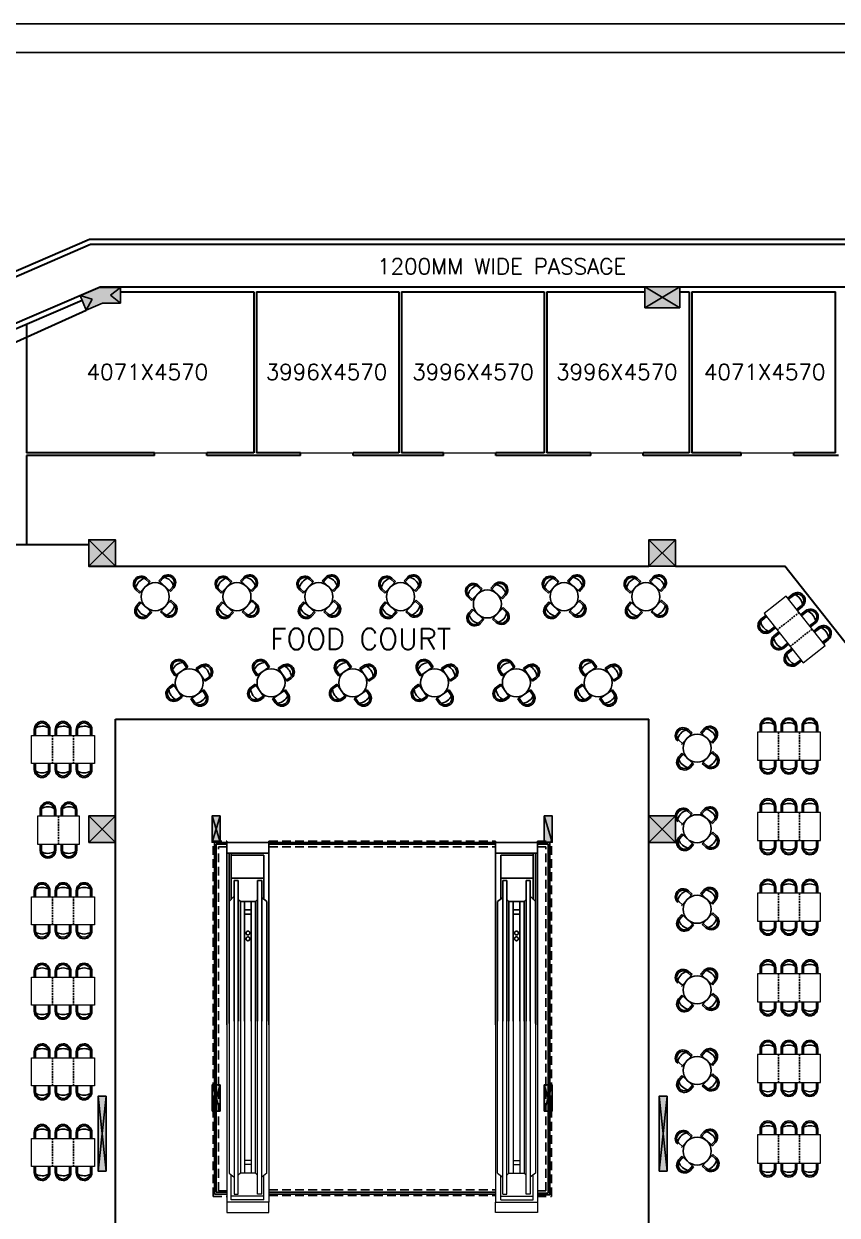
# Model space of a CAD drawing. Extents: x -14054 to 906348, y -36965 to 188562.
# Drawn here: x 581786 to 605019, y 105975 to 139976 of the extents above; entities that cross this region are included whole.
import ezdxf
from ezdxf.enums import TextEntityAlignment as Align

# ---------------------------------------------------------------- set-up
doc = ezdxf.new("R2010")
doc.units = 0
doc.header["$LTSCALE"] = 1000
doc.header["$MEASUREMENT"] = 0
doc.linetypes.add('HIDDEN', pattern=[0.375, 0.25, -0.125])
for name, color, linetype in [('BOR', 5, 'CONTINUOUS'), ('COL', 5, 'CONTINUOUS'), ('DIM1', 4, 'CONTINUOUS'), ('INTERIOR', 1, 'CONTINUOUS'), ('RETWALL', 7, 'CONTINUOUS'), ('SOLID', 252, 'CONTINUOUS')]:
    doc.layers.add(name, color=color, linetype=linetype)
for name, color, linetype, lineweight in [('FURN', 8, 'CONTINUOUS', 13), ('STAIR', 4, 'CONTINUOUS', 15), ('TEXT', 3, 'CONTINUOUS', 15), ('WALL', 2, 'CONTINUOUS', 30), ('WIN', 6, 'CONTINUOUS', 9)]:
    doc.layers.add(name, color=color, linetype=linetype, lineweight=lineweight)
doc.styles.add('ROMAN', font='ROMANS')

# ---------------------------------------------------------------- blocks, each defined once
blk = doc.blocks.new('E')
at = {"layer": 'FURN'}
blk.add_lwpolyline([(0, -800), (1800, -800), (1800, 0), (0, 0)], close=True, dxfattribs=at)
at = {"layer": 'INTERIOR', "color": 1}
for p, q in [((76, 0), (75, 174)), ((525, 176), (526, 0)), ((676, 0), (675, 174)), ((1125, 176), (1126, 0)), ((1276, 0), (1275, 174)), ((1725, 176), (1726, 0)), ((76, -800), (75, -974)), ((525, -976), (526, -800)), ((676, -800), (675, -974)), ((1125, -976), (1126, -800)), ((1276, -800), (1275, -974)), ((1725, -976), (1726, -800))]:
    blk.add_line(p, q, dxfattribs=at)
at = {"layer": 'INTERIOR', "color": 8}
for p, q in [((116, 0), (115, 174)), ((485, 176), (485, 0)), ((716, 0), (715, 174)), ((1085, 176), (1085, 0)), ((1316, 0), (1315, 174)), ((1685, 176), (1685, 0)), ((116, -800), (115, -974)), ((485, -976), (485, -800)), ((716, -800), (715, -974)), ((1085, -976), (1085, -800)), ((1316, -800), (1315, -974)), ((1685, -976), (1685, -800))]:
    blk.add_line(p, q, dxfattribs=at)
at = {"layer": 'INTERIOR', "linetype": 'HIDDEN', "ltscale": 0.2}
for p, q in [((600, -800), (600, 0)), ((1200, -800), (1200, 0))]:
    blk.add_line(p, q, dxfattribs=at)
at = {"layer": 'INTERIOR', "color": 1}
for centre, start, end in [((300, 175), 0.3056, 180.3056), ((900, 175), 0.3056, 180.3056), ((1500, 175), 0.3056, 180.3056), ((300, -975), 179.6944, 359.6944), ((900, -975), 179.6944, 359.6944), ((1500, -975), 179.6944, 359.6944)]:
    blk.add_arc(centre, 225, start, end, dxfattribs=at)
at = {"layer": 'INTERIOR', "color": 8}
for centre, radius, start, end in [((300, 175), 185, 0.3056, 180.3056), ((900, 175), 185, 0.3056, 180.3056), ((1500, 175), 185, 0.3056, 180.3056), ((302, -111), 376, 61.8179, 118.7932), ((902, -111), 376, 61.8179, 118.7932), ((1502, -111), 376, 61.8179, 118.7932), ((300, -975), 185, 179.6944, 359.6944), ((302, -689), 376, 241.2068, 298.1821), ((900, -975), 185, 179.6944, 359.6944), ((902, -689), 376, 241.2068, 298.1821), ((1500, -975), 185, 179.6944, 359.6944), ((1502, -689), 376, 241.2068, 298.1821)]:
    blk.add_arc(centre, radius, start, end, dxfattribs=at)
blk = doc.blocks.new('*U46')
at = {"layer": 'SOLID'}
for points in [[(583394.64, 132219.86), (583943.06, 132455.71), (584545.82, 132455.15), (584545.41, 132005.15), (584035.52, 132005.62), (583570.99, 131805.85)], [(599520.34, 131874.15), (600520.34, 131874.15), (600520.34, 132474.15), (599520.34, 132474.15)], [(583640.34, 124494.15), (584400.34, 124494.15), (584400.34, 125254.15), (583640.34, 125254.15)], [(599640.34, 124494.15), (600400.34, 124494.15), (600400.34, 125254.15), (599640.34, 125254.15)], [(583640.34, 116609.15), (584400.34, 116609.15), (584400.34, 117369.15), (583640.34, 117369.15)], [(587393.34, 116619.15), (587163.34, 116619.15), (587163.34, 117369.15), (587393.34, 117369.15)], [(596652.34, 116619.15), (596882.34, 116619.15), (596882.34, 117369.15), (596652.34, 117369.15)], [(599640.34, 116609.15), (600400.34, 116609.15), (600400.34, 117369.15), (599640.34, 117369.15)], [(587163.34, 108944.56), (587393.34, 108944.56), (587393.34, 109694.56), (587163.34, 109694.56)], [(596652.34, 108944.56), (596882.34, 108944.56), (596882.34, 109694.56), (596652.34, 109694.56)], [(584135.35, 107234.56), (583905.35, 107234.56), (583905.35, 109369.56), (584135.35, 109369.56)], [(599932.34, 107234.65), (600162.34, 107234.65), (600162.34, 109369.65), (599932.34, 109369.65)]]:
    blk.add_hatch(color=256, dxfattribs=at).paths.add_polyline_path(points)
at = {"layer": 'BOR', "color": 4, "linetype": 'HIDDEN', "ltscale": 140}
for p, q in [((587587.34, 116309.15), (587587.34, 111516.51)), ((587647.34, 116309.15), (587647.34, 111516.51)), ((587707.34, 116308.31), (587707.34, 116174.07)), ((588787.34, 116309.15), (588787.34, 111516.51)), ((588787.34, 116309.15), (588787.34, 111516.51)), ((595258.34, 116309.15), (595258.34, 111516.51)), ((595258.34, 116309.15), (595258.34, 111516.51)), ((596338.34, 116308.31), (596338.34, 116174.07)), ((596398.34, 116309.15), (596398.34, 111516.51)), ((596458.34, 116309.15), (596458.34, 111516.51)), ((587707.34, 116249.15), (587707.34, 114989.15)), ((588637.34, 116249.15), (587707.34, 116249.15)), ((588637.34, 116249.15), (588637.34, 115000.71)), ((595408.34, 116249.15), (595408.34, 115000.71)), ((595408.34, 116249.15), (596338.34, 116249.15)), ((596338.34, 116249.15), (596338.34, 114989.15)), ((588637.34, 115589.15), (587707.34, 115589.15)), ((587793.74, 115529.15), (587793.74, 111516.51)), ((587793.74, 115529.15), (587911.34, 115529.15)), ((587911.34, 111516.51), (587911.34, 115529.15)), ((588463.34, 111516.51), (588463.34, 115529.15)), ((588580.94, 115529.15), (588463.34, 115529.15)), ((588580.94, 111516.51), (588580.94, 115529.15)), ((595408.34, 115589.15), (596338.34, 115589.15)), ((595464.74, 111516.51), (595464.74, 115529.15)), ((595464.74, 115529.15), (595582.34, 115529.15)), ((595582.34, 111516.51), (595582.34, 115529.15)), ((596134.34, 111516.51), (596134.34, 115529.15)), ((596251.94, 115529.15), (596134.34, 115529.15)), ((596251.94, 115529.15), (596251.94, 111516.51)), ((587647.34, 114929.15), (587793.74, 115075.55)), ((587971.34, 114929.15), (587911.34, 114989.15)), ((587971.34, 114929.15), (587971.34, 111516.51)), ((588403.34, 114929.15), (587971.34, 114929.15)), ((588091.34, 114929.15), (588091.34, 111516.51)), ((588283.34, 114929.15), (588283.34, 111516.51)), ((588403.34, 114929.15), (588463.34, 114989.15)), ((588403.34, 111516.51), (588403.34, 114929.15)), ((588727.34, 114929.15), (588580.94, 115045.55)), ((588727.34, 111516.51), (588727.34, 114929.15)), ((595318.34, 114929.15), (595464.74, 115045.55)), ((595318.34, 111516.51), (595318.34, 114929.15)), ((595642.34, 114929.15), (595582.34, 114989.15)), ((595642.34, 111516.51), (595642.34, 114929.15)), ((595642.34, 114929.15), (596074.34, 114929.15)), ((595762.34, 114929.15), (595762.34, 111516.51)), ((595954.34, 114929.15), (595954.34, 111516.51)), ((596074.34, 114929.15), (596134.34, 114989.15)), ((596074.34, 114929.15), (596074.34, 111516.51)), ((596398.34, 114929.15), (596251.94, 115075.55)), ((588283.34, 114689.15), (588091.34, 114689.15)), ((595762.34, 114689.15), (595954.34, 114689.15)), ((588283.34, 114569.15), (588091.34, 114569.15)), ((595762.34, 114569.15), (595954.34, 114569.15)), ((587587.34, 111516.51), (587587.34, 111410.26)), ((587647.34, 111516.51), (587647.34, 111441.15)), ((588787.34, 111516.51), (588787.34, 111410.26)), ((595258.34, 111516.51), (595258.34, 111410.26)), ((596398.34, 111516.51), (596398.34, 111441.15)), ((596458.34, 111516.51), (596458.34, 111410.26))]:
    blk.add_line(p, q, dxfattribs=at)
at = {"layer": 'BOR', "color": 2, "ltscale": 140}
for points in [[(551691.67, 139976.49), (551691.67, 60441.6), (659079.84, 60441.6), (659079.84, 139976.49)], [(658260.59, 61260.85), (552510.93, 61260.85), (552510.93, 139157.23), (658260.59, 139157.23)]]:
    blk.add_lwpolyline(points, close=True, dxfattribs=at)
at = {"layer": 'BOR', "color": 4, "linetype": 'HIDDEN', "ltscale": 140}
for points in [[(588787.34, 116609.15), (588787.34, 116309.15), (587587.34, 116309.15), (587587.34, 116609.15)], [(595258.34, 116609.15), (595258.34, 116309.15), (596458.34, 116309.15), (596458.34, 116609.15)]]:
    blk.add_lwpolyline(points, close=True, dxfattribs=at)
for centre in [(588187.34, 114027.14), (588187.34, 113862.83), (595858.34, 114027.14), (595858.34, 113862.83)]:
    blk.add_circle(centre, 54, dxfattribs=at)
at = {"layer": 'COL', "color": 7}
for p, q in [((584263.34, 132230.15), (584545.82, 132455.15)), ((600520.34, 132474.15), (599520.34, 131874.15)), ((599520.34, 132474.15), (600520.34, 131874.15)), ((583394.64, 132219.86), (583736.34, 132122.15)), ((583736.34, 132122.15), (583570.99, 131805.85)), ((584263.34, 132230.15), (584545.41, 132005.15)), ((584400.34, 125254.15), (583640.34, 124494.15)), ((583640.34, 125254.15), (584400.34, 124494.15)), ((600400.34, 125254.15), (599640.34, 124494.15)), ((599640.34, 125254.15), (600400.34, 124494.15)), ((584400.34, 117369.15), (583640.34, 116609.15)), ((583640.34, 117369.15), (584400.34, 116609.15)), ((587163.34, 117369.15), (587393.34, 116619.15)), ((587393.34, 117369.15), (587163.34, 116619.15)), ((596652.34, 117369.15), (596882.34, 116619.15)), ((600400.34, 117369.15), (599640.34, 116609.15)), ((599640.34, 117369.15), (600400.34, 116609.15)), ((587393.34, 109694.56), (587163.34, 108944.56)), ((587163.34, 109694.56), (587393.34, 108944.56)), ((596882.34, 109694.56), (596652.34, 108944.56)), ((596652.34, 109694.56), (596882.34, 108944.56)), ((584135.35, 109369.56), (583905.35, 107234.56)), ((583905.35, 109369.56), (584135.35, 107234.56)), ((599932.34, 109369.65), (600162.34, 107234.65)), ((600162.34, 109369.65), (599932.34, 107234.65))]:
    blk.add_line(p, q, dxfattribs=at)
at = {"layer": 'COL'}
for points in [[(583394.64, 132219.86), (583943.06, 132455.71), (584545.82, 132455.15), (584545.41, 132005.15), (584035.52, 132005.62), (583570.99, 131805.85)], [(599520.34, 131874.15), (600520.34, 131874.15), (600520.34, 132474.15), (599520.34, 132474.15)], [(584400.34, 124494.15), (584400.34, 125254.15), (583640.34, 125254.15), (583640.34, 124494.15)], [(599640.34, 124494.15), (600400.34, 124494.15), (600400.34, 125254.15), (599640.34, 125254.15)], [(583640.34, 116609.15), (584400.34, 116609.15), (584400.34, 117369.15), (583640.34, 117369.15)], [(587393.34, 116619.15), (587163.34, 116619.15), (587163.34, 117369.15), (587393.34, 117369.15)], [(596652.34, 116619.15), (596882.34, 116619.15), (596882.34, 117369.15), (596652.34, 117369.15)], [(599640.34, 116609.15), (600400.34, 116609.15), (600400.34, 117369.15), (599640.34, 117369.15)], [(587163.34, 108944.56), (587393.34, 108944.56), (587393.34, 109694.56), (587163.34, 109694.56)], [(596652.34, 108944.56), (596882.34, 108944.56), (596882.34, 109694.56), (596652.34, 109694.56)], [(584135.35, 107234.56), (583905.35, 107234.56), (583905.35, 109369.56), (584135.35, 109369.56)], [(599932.34, 107234.65), (600162.34, 107234.65), (600162.34, 109369.65), (599932.34, 109369.65)]]:
    blk.add_lwpolyline(points, close=True, dxfattribs=at)
at = {"layer": 'DIM1', "linetype": 'HIDDEN'}
for p, q in [((587190.34, 106511.15), (587190.34, 116651.15)), ((587190.34, 116651.15), (587587.34, 116651.15)), ((587587.34, 116609.15), (587587.34, 116651.15)), ((588787.34, 116609.15), (588787.34, 116651.15)), ((588787.34, 116651.15), (595258.34, 116651.15)), ((595258.34, 116609.15), (595258.34, 116651.15)), ((596458.34, 116609.15), (596458.34, 116651.15)), ((596458.34, 116651.15), (596855.34, 116651.15)), ((596855.34, 106511.15), (596855.34, 116651.15)), ((587349.34, 106670.15), (587349.34, 116492.15)), ((587349.34, 116492.15), (587587.34, 116492.15)), ((588787.34, 116492.15), (595258.34, 116492.15)), ((596458.34, 116492.15), (596696.34, 116492.15)), ((596696.34, 106670.15), (596696.34, 116492.15)), ((587190.34, 106511.15), (587587.34, 106511.15)), ((587349.34, 106670.15), (587587.34, 106670.15)), ((588787.34, 106695.15), (595258.34, 106695.15)), ((588787.34, 106536.15), (595258.34, 106536.15)), ((596458.34, 106670.15), (596696.34, 106670.15)), ((596458.34, 106511.15), (596855.34, 106511.15))]:
    blk.add_line(p, q, dxfattribs=at)
at = {"layer": 'FURN'}
blk.add_lwpolyline([(583374.96, 116564.67), (583374.96, 117364.67), (582174.96, 117364.67), (582174.96, 116564.67), (583374.96, 116564.67)], close=True, dxfattribs=at)
at = {"layer": 'INTERIOR', "color": 8}
for p, q in [((585263.66, 124125), (585365.92, 124031.92)), ((585669.79, 124048.27), (585763.77, 124151.5)), ((587599.61, 124125), (587701.87, 124031.92)), ((588005.74, 124048.27), (588099.71, 124151.5)), ((589935.56, 124125), (590037.82, 124031.92)), ((590341.69, 124048.27), (590435.66, 124151.5)), ((592271.51, 124125), (592373.76, 124031.92)), ((592677.63, 124048.27), (592771.61, 124151.5)), ((596943.4, 124125), (597045.66, 124031.92)), ((597349.53, 124048.27), (597443.51, 124151.5)), ((599279.35, 124125), (599381.61, 124031.92)), ((599685.48, 124048.27), (599779.45, 124151.5)), ((585118.07, 123757.68), (585014.84, 123851.65)), ((586037.11, 123902.67), (585944.03, 123800.42)), ((587454.02, 123757.68), (587350.78, 123851.65)), ((588373.06, 123902.67), (588279.98, 123800.42)), ((589789.97, 123757.68), (589686.73, 123851.65)), ((590709.01, 123902.67), (590615.92, 123800.42)), ((592125.92, 123757.68), (592022.68, 123851.65)), ((593044.96, 123902.67), (592951.87, 123800.42)), ((594750.4, 123916.67), (594852.65, 123823.59)), ((595156.52, 123839.94), (595250.5, 123943.18)), ((596797.81, 123757.68), (596694.57, 123851.65)), ((597716.85, 123902.67), (597623.77, 123800.42)), ((599133.76, 123757.68), (599030.52, 123851.65)), ((600052.8, 123902.67), (599959.72, 123800.42)), ((585133.99, 123453.33), (585041.12, 123349.1)), ((586063.14, 123404.99), (585959.9, 123496.98)), ((587469.94, 123453.33), (587377.07, 123349.1)), ((588399.09, 123404.99), (588295.85, 123496.98)), ((589805.88, 123453.33), (589713.02, 123349.1)), ((590735.04, 123404.99), (590631.79, 123496.98)), ((592141.83, 123453.33), (592048.96, 123349.1)), ((593070.99, 123404.99), (592967.74, 123496.98)), ((594604.81, 123549.35), (594501.57, 123643.33)), ((595523.85, 123694.35), (595430.76, 123592.09)), ((596813.73, 123453.33), (596720.86, 123349.1)), ((597742.88, 123404.99), (597639.64, 123496.98)), ((599149.68, 123453.33), (599056.81, 123349.1)), ((600078.83, 123404.99), (599975.59, 123496.98)), ((585317.1, 123103.2), (585409.09, 123206.44)), ((585713.01, 123221.88), (585817.24, 123129.01)), ((587653.05, 123103.2), (587745.04, 123206.44)), ((588048.96, 123221.88), (588153.19, 123129.01)), ((589989, 123103.2), (590080.99, 123206.44)), ((590384.91, 123221.88), (590489.14, 123129.01)), ((592324.95, 123103.2), (592416.94, 123206.44)), ((592720.85, 123221.88), (592825.09, 123129.01)), ((594620.72, 123245), (594527.85, 123140.77)), ((595549.88, 123196.67), (595446.63, 123288.65)), ((596996.84, 123103.2), (597088.83, 123206.44)), ((597392.75, 123221.88), (597496.98, 123129.01)), ((599332.79, 123103.2), (599424.78, 123206.44)), ((599728.7, 123221.88), (599832.93, 123129.01)), ((594803.84, 122894.87), (594895.83, 122998.11)), ((595199.74, 123013.55), (595303.98, 122920.68)), ((586132.01, 121393.85), (586053.28, 121509.14)), ((586358.54, 121717.59), (586436.52, 121603.4)), ((586735.94, 121549.09), (586851.23, 121627.82)), ((588467.96, 121393.85), (588389.23, 121509.14)), ((588694.49, 121717.59), (588772.47, 121603.4)), ((589071.89, 121549.09), (589187.18, 121627.82)), ((590803.91, 121393.85), (590725.18, 121509.14)), ((591030.43, 121717.59), (591108.41, 121603.4)), ((591407.84, 121549.09), (591523.13, 121627.82)), ((593139.85, 121393.85), (593061.13, 121509.14)), ((593366.38, 121717.59), (593444.36, 121603.4)), ((593743.79, 121549.09), (593859.07, 121627.82)), ((595475.8, 121393.85), (595397.07, 121509.14)), ((595702.33, 121717.59), (595780.31, 121603.4)), ((596079.73, 121549.09), (596195.02, 121627.82)), ((597811.75, 121393.85), (597733.02, 121509.14)), ((598038.28, 121717.59), (598116.26, 121603.4)), ((598415.68, 121549.09), (598530.97, 121627.82)), ((586077.17, 121094.06), (585962.73, 121014.11)), ((587059.68, 121322.57), (586945.49, 121244.59)), ((588413.12, 121094.06), (588298.68, 121014.11)), ((589395.63, 121322.57), (589281.44, 121244.59)), ((590749.07, 121094.06), (590634.63, 121014.11)), ((591731.58, 121322.57), (591617.39, 121244.59)), ((593085.02, 121094.06), (592970.57, 121014.11)), ((594067.53, 121322.57), (593953.33, 121244.59)), ((595420.96, 121094.06), (595306.52, 121014.11)), ((596403.47, 121322.57), (596289.28, 121244.59)), ((597756.91, 121094.06), (597642.47, 121014.11)), ((598739.42, 121322.57), (598625.23, 121244.59)), ((586174.43, 120711.09), (586287.78, 120790.29)), ((586587.04, 120735.08), (586667, 120620.64)), ((586970.01, 120832.34), (586890.82, 120945.69)), ((588510.38, 120711.09), (588623.73, 120790.29)), ((588922.99, 120735.08), (589002.94, 120620.64)), ((589305.96, 120832.34), (589226.77, 120945.69)), ((590846.32, 120711.09), (590959.68, 120790.29)), ((591258.94, 120735.08), (591338.89, 120620.64)), ((591641.91, 120832.34), (591562.71, 120945.69)), ((593182.27, 120711.09), (593295.63, 120790.29)), ((593594.89, 120735.08), (593674.84, 120620.64)), ((593977.85, 120832.34), (593898.66, 120945.69)), ((595518.22, 120711.09), (595631.58, 120790.29)), ((595930.83, 120735.08), (596010.79, 120620.64)), ((596313.8, 120832.34), (596234.61, 120945.69)), ((597854.17, 120711.09), (597967.52, 120790.29)), ((598266.78, 120735.08), (598346.74, 120620.64)), ((598649.75, 120832.34), (598570.56, 120945.69)), ((600742.72, 119802.46), (600844.97, 119709.38)), ((601148.84, 119725.73), (601242.82, 119828.96)), ((600597.12, 119435.14), (600493.89, 119529.11)), ((601516.16, 119580.13), (601423.08, 119477.88)), ((600613.04, 119130.79), (600520.17, 119026.55)), ((601542.19, 119082.45), (601438.95, 119174.44)), ((600796.16, 118780.66), (600888.14, 118883.9)), ((601192.06, 118899.34), (601296.29, 118806.47)), ((582290.14, 117540.66), (582289.55, 117364.67)), ((582659.19, 117364.67), (582659.78, 117538.69)), ((582890.14, 117540.66), (582889.55, 117364.67)), ((583259.19, 117364.67), (583259.78, 117538.69)), ((600742.72, 117502.46), (600844.97, 117409.38)), ((601148.84, 117425.73), (601242.82, 117528.96)), ((600597.12, 117135.14), (600493.89, 117229.11)), ((601516.16, 117280.13), (601423.08, 117177.88)), ((600613.04, 116830.79), (600520.17, 116726.55)), ((601542.19, 116782.45), (601438.95, 116874.44)), ((582290.14, 116388.69), (582289.55, 116564.67)), ((582659.19, 116564.67), (582659.78, 116390.66)), ((582890.14, 116388.69), (582889.55, 116564.67)), ((583259.19, 116564.67), (583259.78, 116390.66)), ((600796.16, 116480.66), (600888.14, 116583.9)), ((601192.06, 116599.34), (601296.29, 116506.47)), ((600597.12, 114835.14), (600493.89, 114929.11)), ((600742.72, 115202.46), (600844.97, 115109.38)), ((601148.84, 115125.73), (601242.82, 115228.96)), ((601516.16, 114980.13), (601423.08, 114877.88)), ((600613.04, 114530.79), (600520.17, 114426.55)), ((600796.16, 114180.66), (600888.14, 114283.9)), ((601192.06, 114299.34), (601296.29, 114206.47)), ((601542.19, 114482.45), (601438.95, 114574.44)), ((600742.72, 112902.46), (600844.97, 112809.38)), ((601148.84, 112825.73), (601242.82, 112928.96)), ((600597.12, 112535.14), (600493.89, 112629.11)), ((601516.16, 112680.13), (601423.08, 112577.88)), ((600613.04, 112230.79), (600520.17, 112126.55)), ((601542.19, 112182.45), (601438.95, 112274.44)), ((600796.16, 111880.66), (600888.14, 111983.9)), ((601192.06, 111999.34), (601296.29, 111906.47)), ((600742.72, 110602.46), (600844.97, 110509.38)), ((601148.84, 110525.73), (601242.82, 110628.96)), ((600597.12, 110235.14), (600493.89, 110329.11)), ((601516.16, 110380.13), (601423.08, 110277.88)), ((600613.04, 109930.79), (600520.17, 109826.55)), ((601542.19, 109882.45), (601438.95, 109974.44)), ((600796.16, 109580.66), (600888.14, 109683.9)), ((601192.06, 109699.34), (601296.29, 109606.47)), ((600742.72, 108302.46), (600844.97, 108209.38)), ((601148.84, 108225.73), (601242.82, 108328.96)), ((600597.12, 107935.14), (600493.89, 108029.11)), ((601516.16, 108080.13), (601423.08, 107977.88)), ((600613.04, 107630.79), (600520.17, 107526.55)), ((601542.19, 107582.45), (601438.95, 107674.44)), ((600796.16, 107280.66), (600888.14, 107383.9)), ((601192.06, 107399.34), (601296.29, 107306.47))]:
    blk.add_line(p, q, dxfattribs=at)
at = {"layer": 'INTERIOR', "color": 1}
for p, q in [((585290.71, 124154.71), (585392.86, 124061.73)), ((585639.98, 124075.21), (585734.05, 124178.55)), ((587626.66, 124154.71), (587728.81, 124061.73)), ((587975.93, 124075.21), (588070, 124178.55)), ((589962.61, 124154.71), (590064.76, 124061.73)), ((590311.88, 124075.21), (590405.95, 124178.55)), ((592298.55, 124154.71), (592400.7, 124061.73)), ((592647.82, 124075.21), (592741.9, 124178.55)), ((596970.45, 124154.71), (597072.6, 124061.73)), ((597319.72, 124075.21), (597413.79, 124178.55)), ((599306.4, 124154.71), (599408.55, 124061.73)), ((599655.67, 124075.21), (599749.74, 124178.55)), ((585091.13, 123727.87), (584987.79, 123821.94)), ((586066.82, 123875.63), (585973.84, 123773.48)), ((587427.08, 123727.87), (587323.74, 123821.94)), ((588402.77, 123875.63), (588309.79, 123773.48)), ((589763.03, 123727.87), (589659.68, 123821.94)), ((590738.72, 123875.63), (590645.73, 123773.48)), ((592098.97, 123727.87), (591995.63, 123821.94)), ((593074.67, 123875.63), (592981.68, 123773.48)), ((594777.44, 123946.39), (594879.59, 123853.4)), ((595126.72, 123866.88), (595220.79, 123970.22)), ((596770.87, 123727.87), (596667.53, 123821.94)), ((597746.56, 123875.63), (597653.58, 123773.48)), ((599106.82, 123727.87), (599003.48, 123821.94)), ((600082.51, 123875.63), (599989.52, 123773.48)), ((585104.09, 123480.16), (585011.12, 123375.82)), ((586089.87, 123434.99), (585986.73, 123526.88)), ((587440.03, 123480.16), (587347.07, 123375.82)), ((588425.82, 123434.99), (588322.68, 123526.88)), ((589775.98, 123480.16), (589683.02, 123375.82)), ((590761.77, 123434.99), (590658.63, 123526.88)), ((592111.93, 123480.16), (592018.96, 123375.82)), ((593097.71, 123434.99), (592994.58, 123526.88)), ((594577.87, 123519.54), (594474.52, 123613.62)), ((595553.56, 123667.3), (595460.57, 123565.15)), ((596783.83, 123480.16), (596690.86, 123375.82)), ((597769.61, 123434.99), (597666.47, 123526.88)), ((599119.77, 123480.16), (599026.81, 123375.82)), ((600105.56, 123434.99), (600002.42, 123526.88)), ((585347.1, 123076.47), (585439, 123179.6)), ((585686.17, 123191.97), (585790.51, 123099.01)), ((587683.05, 123076.47), (587774.94, 123179.6)), ((588022.12, 123191.97), (588126.46, 123099.01)), ((590019, 123076.47), (590110.89, 123179.6)), ((590358.07, 123191.97), (590462.41, 123099.01)), ((592354.95, 123076.47), (592446.84, 123179.6)), ((592694.02, 123191.97), (592798.36, 123099.01)), ((594590.82, 123271.84), (594497.85, 123167.5)), ((595576.6, 123226.66), (595473.47, 123318.56)), ((597026.84, 123076.47), (597118.73, 123179.6)), ((597365.91, 123191.97), (597470.25, 123099.01)), ((599362.79, 123076.47), (599454.68, 123179.6)), ((599701.86, 123191.97), (599806.2, 123099.01)), ((594833.84, 122868.14), (594925.73, 122971.28)), ((595172.91, 122983.65), (595277.25, 122890.68)), ((586391.72, 121740.25), (586469.62, 121626.18)), ((588727.67, 121740.25), (588805.56, 121626.18)), ((591063.61, 121740.25), (591141.51, 121626.18)), ((593399.56, 121740.25), (593477.46, 121626.18)), ((595735.51, 121740.25), (595813.41, 121626.18)), ((598071.46, 121740.25), (598149.36, 121626.18)), ((586098.91, 121371.08), (586020.1, 121486.48)), ((586713.17, 121582.19), (586828.57, 121661)), ((588434.86, 121371.08), (588356.05, 121486.48)), ((589049.11, 121582.19), (589164.52, 121661)), ((590770.81, 121371.08), (590692, 121486.48)), ((591385.06, 121582.19), (591500.47, 121661)), ((593106.75, 121371.08), (593027.95, 121486.48)), ((593721.01, 121582.19), (593836.42, 121661)), ((595442.7, 121371.08), (595363.89, 121486.48)), ((596056.96, 121582.19), (596172.36, 121661)), ((597778.65, 121371.08), (597699.84, 121486.48)), ((598392.9, 121582.19), (598508.31, 121661)), ((586054.28, 121127.08), (585939.72, 121047.04)), ((587082.34, 121289.39), (586968.27, 121211.49)), ((588390.23, 121127.08), (588275.67, 121047.04)), ((589418.29, 121289.39), (589304.22, 121211.49)), ((590726.17, 121127.08), (590611.62, 121047.04)), ((591754.24, 121289.39), (591640.16, 121211.49)), ((593062.12, 121127.08), (592947.56, 121047.04)), ((594090.19, 121289.39), (593976.11, 121211.49)), ((595398.07, 121127.08), (595283.51, 121047.04)), ((596426.13, 121289.39), (596312.06, 121211.49)), ((597734.02, 121127.08), (597619.46, 121047.04)), ((598762.08, 121289.39), (598648.01, 121211.49)), ((586197.44, 120678.16), (586310.68, 120757.27)), ((586554.02, 120712.19), (586634.06, 120597.63)), ((587002.95, 120855.35), (586923.84, 120968.59)), ((588533.39, 120678.16), (588646.62, 120757.27)), ((588889.97, 120712.19), (588970.01, 120597.63)), ((589338.9, 120855.35), (589259.78, 120968.59)), ((590869.34, 120678.16), (590982.57, 120757.27)), ((591225.92, 120712.19), (591305.96, 120597.63)), ((591674.84, 120855.35), (591595.73, 120968.59)), ((593205.28, 120678.16), (593318.52, 120757.27)), ((593561.87, 120712.19), (593641.9, 120597.63)), ((594010.79, 120855.35), (593931.68, 120968.59)), ((595541.23, 120678.16), (595654.47, 120757.27)), ((595897.82, 120712.19), (595977.85, 120597.63)), ((596346.74, 120855.35), (596267.63, 120968.59)), ((597877.18, 120678.16), (597990.42, 120757.27)), ((598233.76, 120712.19), (598313.8, 120597.63)), ((598682.69, 120855.35), (598603.58, 120968.59)), ((600769.76, 119832.17), (600871.91, 119739.18)), ((601119.03, 119752.67), (601213.11, 119856.01)), ((601545.88, 119553.09), (601452.89, 119450.94)), ((600583.14, 119157.62), (600490.17, 119053.28)), ((601568.92, 119112.45), (601465.79, 119204.34)), ((600826.15, 118753.93), (600918.05, 118857.06)), ((601165.23, 118869.43), (601269.57, 118776.47)), ((582249.96, 117540.88), (582249.37, 117364.67)), ((582699.37, 117364.67), (582699.96, 117538.48)), ((582849.96, 117540.88), (582849.37, 117364.67)), ((583299.37, 117364.67), (583299.96, 117538.48)), ((600769.76, 117532.17), (600871.91, 117439.18)), ((601119.03, 117452.67), (601213.11, 117556.01)), ((601545.88, 117253.09), (601452.89, 117150.94)), ((600583.14, 116857.62), (600490.17, 116753.28)), ((601568.92, 116812.45), (601465.79, 116904.34)), ((582249.96, 116388.47), (582249.37, 116564.67)), ((582699.37, 116564.67), (582699.96, 116390.87)), ((582849.96, 116388.47), (582849.37, 116564.67)), ((583299.37, 116564.67), (583299.96, 116390.87)), ((600826.15, 116453.93), (600918.05, 116557.06)), ((601165.23, 116569.43), (601269.57, 116476.47)), ((600769.76, 115232.17), (600871.91, 115139.18)), ((601119.03, 115152.67), (601213.11, 115256.01)), ((601545.88, 114953.09), (601452.89, 114850.94)), ((601568.92, 114512.45), (601465.79, 114604.34)), ((600583.14, 114557.62), (600490.17, 114453.28)), ((600826.15, 114153.93), (600918.05, 114257.06)), ((601165.23, 114269.43), (601269.57, 114176.47)), ((600769.76, 112932.17), (600871.91, 112839.18)), ((601119.03, 112852.67), (601213.11, 112956.01)), ((601545.88, 112653.09), (601452.89, 112550.94)), ((600583.14, 112257.62), (600490.17, 112153.28)), ((601568.92, 112212.45), (601465.79, 112304.34)), ((600826.15, 111853.93), (600918.05, 111957.06)), ((601165.23, 111969.43), (601269.57, 111876.47)), ((600769.76, 110632.17), (600871.91, 110539.18)), ((601119.03, 110552.67), (601213.11, 110656.01)), ((601545.88, 110353.09), (601452.89, 110250.94)), ((600583.14, 109957.62), (600490.17, 109853.28)), ((601568.92, 109912.45), (601465.79, 110004.34)), ((600826.15, 109553.93), (600918.05, 109657.06)), ((601165.23, 109669.43), (601269.57, 109576.47)), ((600769.76, 108332.17), (600871.91, 108239.18)), ((601119.03, 108252.67), (601213.11, 108356.01)), ((601545.88, 108053.09), (601452.89, 107950.94)), ((600583.14, 107657.62), (600490.17, 107553.28)), ((601568.92, 107612.45), (601465.79, 107704.34)), ((600826.15, 107253.93), (600918.05, 107357.06)), ((601165.23, 107369.43), (601269.57, 107276.47))]:
    blk.add_line(p, q, dxfattribs=at)
at = {"layer": 'INTERIOR'}
for p, q in [((585392.86, 124061.73), (585091.13, 123727.87)), ((585973.84, 123773.48), (585639.98, 124075.21)), ((587728.81, 124061.73), (587427.08, 123727.87)), ((588309.79, 123773.48), (587975.93, 124075.21)), ((590064.76, 124061.73), (589763.03, 123727.87)), ((590645.73, 123773.48), (590311.88, 124075.21)), ((592400.7, 124061.73), (592098.97, 123727.87)), ((592981.68, 123773.48), (592647.82, 124075.21)), ((594879.59, 123853.4), (594577.87, 123519.54)), ((595460.57, 123565.15), (595126.72, 123866.88)), ((597072.6, 124061.73), (596770.87, 123727.87)), ((597653.58, 123773.48), (597319.72, 124075.21)), ((599408.55, 124061.73), (599106.82, 123727.87)), ((599989.52, 123773.48), (599655.67, 124075.21)), ((585439, 123179.6), (585104.09, 123480.16)), ((585986.73, 123526.88), (585686.17, 123191.97)), ((587774.94, 123179.6), (587440.03, 123480.16)), ((588322.68, 123526.88), (588022.12, 123191.97)), ((590110.89, 123179.6), (589775.98, 123480.16)), ((590658.63, 123526.88), (590358.07, 123191.97)), ((592446.84, 123179.6), (592111.93, 123480.16)), ((592994.58, 123526.88), (592694.02, 123191.97)), ((597118.73, 123179.6), (596783.83, 123480.16)), ((597666.47, 123526.88), (597365.91, 123191.97)), ((599454.68, 123179.6), (599119.77, 123480.16)), ((600002.42, 123526.88), (599701.86, 123191.97)), ((594925.73, 122971.28), (594590.82, 123271.84)), ((595473.47, 123318.56), (595172.91, 122983.65)), ((586469.62, 121626.18), (586098.91, 121371.08)), ((586968.27, 121211.49), (586713.17, 121582.19)), ((588805.56, 121626.18), (588434.86, 121371.08)), ((589304.22, 121211.49), (589049.11, 121582.19)), ((591141.51, 121626.18), (590770.81, 121371.08)), ((591640.16, 121211.49), (591385.06, 121582.19)), ((593477.46, 121626.18), (593106.75, 121371.08)), ((593976.11, 121211.49), (593721.01, 121582.19)), ((595813.41, 121626.18), (595442.7, 121371.08)), ((596312.06, 121211.49), (596056.96, 121582.19)), ((598149.36, 121626.18), (597778.65, 121371.08)), ((598648.01, 121211.49), (598392.9, 121582.19)), ((586310.68, 120757.27), (586054.28, 121127.08)), ((588646.62, 120757.27), (588390.23, 121127.08)), ((590982.57, 120757.27), (590726.17, 121127.08)), ((593318.52, 120757.27), (593062.12, 121127.08)), ((595654.47, 120757.27), (595398.07, 121127.08)), ((597990.42, 120757.27), (597734.02, 121127.08)), ((586923.84, 120968.59), (586554.02, 120712.19)), ((589259.78, 120968.59), (588889.97, 120712.19)), ((591595.73, 120968.59), (591225.92, 120712.19)), ((593931.68, 120968.59), (593561.87, 120712.19)), ((596267.63, 120968.59), (595897.82, 120712.19)), ((598603.58, 120968.59), (598233.76, 120712.19)), ((600871.91, 119739.18), (600570.18, 119405.33)), ((601452.89, 119450.94), (601119.03, 119752.67)), ((600918.05, 118857.06), (600583.14, 119157.62)), ((601465.79, 119204.34), (601165.23, 118869.43)), ((600871.91, 117439.18), (600570.18, 117105.33)), ((601452.89, 117150.94), (601119.03, 117452.67)), ((600918.05, 116557.06), (600583.14, 116857.62)), ((601465.79, 116904.34), (601165.23, 116569.43)), ((600871.91, 115139.18), (600570.18, 114805.33)), ((601452.89, 114850.94), (601119.03, 115152.67)), ((601465.79, 114604.34), (601165.23, 114269.43)), ((600918.05, 114257.06), (600583.14, 114557.62)), ((600871.91, 112839.18), (600570.18, 112505.33)), ((601452.89, 112550.94), (601119.03, 112852.67)), ((600918.05, 111957.06), (600583.14, 112257.62)), ((601465.79, 112304.34), (601165.23, 111969.43)), ((600871.91, 110539.18), (600570.18, 110205.33)), ((601452.89, 110250.94), (601119.03, 110552.67)), ((600918.05, 109657.06), (600583.14, 109957.62)), ((601465.79, 110004.34), (601165.23, 109669.43)), ((600871.91, 108239.18), (600570.18, 107905.33)), ((601452.89, 107950.94), (601119.03, 108252.67)), ((600918.05, 107357.06), (600583.14, 107657.62)), ((601465.79, 107704.34), (601165.23, 107369.43))]:
    blk.add_line(p, q, dxfattribs=at)
at = {"layer": 'INTERIOR', "linetype": 'HIDDEN', "ltscale": 0.2}
blk.add_line((582774.96, 117364.67), (582774.96, 116564.67), dxfattribs=at)
at = {"layer": 'INTERIOR'}
for centre in [(585539.23, 123627.11), (587875.17, 123627.11), (590211.12, 123627.11), (592547.07, 123627.11), (595025.96, 123418.79), (597218.96, 123627.11), (599554.91, 123627.11), (586511.6, 121169.51), (588847.55, 121169.51), (591183.49, 121169.51), (593519.44, 121169.51), (595855.39, 121169.51), (598191.34, 121169.51), (601018.28, 119304.57), (601018.28, 117004.57), (601018.28, 114704.57), (601018.28, 112404.57), (601018.28, 110104.57), (601018.28, 107804.57)]:
    blk.add_circle(centre, 400, dxfattribs=at)
at = {"layer": 'INTERIOR', "color": 1}
for centre, start, end in [((585139.25, 123988.33), 47.688267, 227.688267), ((585900.44, 124027.09), 317.688267, 137.688267), ((587475.2, 123988.33), 47.688267, 227.688267), ((588236.39, 124027.09), 317.688267, 137.688267), ((589811.15, 123988.33), 47.688267, 227.688267), ((590572.34, 124027.09), 317.688267, 137.688267), ((592147.09, 123988.33), 47.688267, 227.688267), ((592908.28, 124027.09), 317.688267, 137.688267), ((596818.99, 123988.33), 47.688267, 227.688267), ((597580.18, 124027.09), 317.688267, 137.688267), ((599154.94, 123988.33), 47.688267, 227.688267), ((599916.13, 124027.09), 317.688267, 137.688267), ((594625.98, 123780), 47.688267, 227.688267), ((595387.17, 123818.76), 317.688267, 137.688267), ((585940.19, 123267), 228.299446, 48.299446), ((588276.14, 123267), 228.299446, 48.299446), ((590612.09, 123267), 228.299446, 48.299446), ((592948.04, 123267), 228.299446, 48.299446), ((597619.93, 123267), 228.299446, 48.299446), ((599955.88, 123267), 228.299446, 48.299446), ((585179.11, 123226.15), 138.299446, 318.299446), ((587515.06, 123226.15), 138.299446, 318.299446), ((589851.01, 123226.15), 138.299446, 318.299446), ((592186.96, 123226.15), 138.299446, 318.299446), ((594665.85, 123017.82), 138.299446, 318.299446), ((595426.93, 123058.67), 228.299446, 48.299446), ((596858.85, 123226.15), 138.299446, 318.299446), ((599194.8, 123226.15), 138.299446, 318.299446), ((586205.91, 121613.37), 34.328492, 214.328492), ((588541.86, 121613.37), 34.328492, 214.328492), ((590877.81, 121613.37), 34.328492, 214.328492), ((593213.75, 121613.37), 34.328492, 214.328492), ((595549.7, 121613.37), 34.328492, 214.328492), ((597885.65, 121613.37), 34.328492, 214.328492), ((586955.46, 121475.19), 304.328492, 124.328492), ((589291.4, 121475.19), 304.328492, 124.328492), ((591627.35, 121475.19), 304.328492, 124.328492), ((593963.3, 121475.19), 304.328492, 124.328492), ((596299.25, 121475.19), 304.328492, 124.328492), ((598635.2, 121475.19), 304.328492, 124.328492), ((586068.58, 120862.6), 124.939672, 304.939672), ((588404.53, 120862.6), 124.939672, 304.939672), ((590740.48, 120862.6), 124.939672, 304.939672), ((593076.42, 120862.6), 124.939672, 304.939672), ((595412.37, 120862.6), 124.939672, 304.939672), ((597748.32, 120862.6), 124.939672, 304.939672), ((586818.5, 120726.49), 214.939672, 34.939672), ((589154.45, 120726.49), 214.939672, 34.939672), ((591490.4, 120726.49), 214.939672, 34.939672), ((593826.35, 120726.49), 214.939672, 34.939672), ((596162.3, 120726.49), 214.939672, 34.939672), ((598498.24, 120726.49), 214.939672, 34.939672), ((600618.3, 119665.79), 47.688267, 227.688267), ((601379.49, 119704.55), 317.688267, 137.688267), ((600658.16, 118903.6), 138.299446, 318.299446), ((601419.24, 118944.46), 228.299446, 48.299446), ((582474.96, 117539.68), 359.69441, 179.69441), ((583074.96, 117539.68), 359.69441, 179.69441), ((600618.3, 117365.79), 47.688267, 227.688267), ((601379.49, 117404.55), 317.688267, 137.688267), ((600658.16, 116603.6), 138.299446, 318.299446), ((601419.24, 116644.46), 228.299446, 48.299446), ((582474.96, 116389.67), 180.30559, 0.30559), ((583074.96, 116389.67), 180.30559, 0.30559), ((600618.3, 115065.79), 47.688267, 227.688267), ((601379.49, 115104.55), 317.688267, 137.688267), ((600658.16, 114303.6), 138.299446, 318.299446), ((601419.24, 114344.46), 228.299446, 48.299446), ((600618.3, 112765.79), 47.688267, 227.688267), ((601379.49, 112804.55), 317.688267, 137.688267), ((601419.24, 112044.46), 228.299446, 48.299446), ((600658.16, 112003.6), 138.299446, 318.299446), ((600618.3, 110465.79), 47.688267, 227.688267), ((601379.49, 110504.55), 317.688267, 137.688267), ((600658.16, 109703.6), 138.299446, 318.299446), ((601419.24, 109744.46), 228.299446, 48.299446), ((600618.3, 108165.79), 47.688267, 227.688267), ((601379.49, 108204.55), 317.688267, 137.688267), ((600658.16, 107403.6), 138.299446, 318.299446), ((601419.24, 107444.46), 228.299446, 48.299446)]:
    blk.add_arc(centre, 225, start, end, dxfattribs=at)
at = {"layer": 'INTERIOR', "color": 8}
for centre, radius, start, end in [((585139.25, 123988.33), 184.82, 47.688267, 227.688267), ((585350.96, 123795.6), 376.18, 109.200609, 166.175925), ((585900.44, 124027.09), 184.82, 317.688267, 137.688267), ((585707.72, 123815.38), 376.18, 19.200609, 76.175925), ((587475.2, 123988.33), 184.82, 47.688267, 227.688267), ((587686.91, 123795.6), 376.18, 109.200609, 166.175925), ((588236.39, 124027.09), 184.82, 317.688267, 137.688267), ((588043.66, 123815.38), 376.18, 19.200609, 76.175925), ((589811.15, 123988.33), 184.82, 47.688267, 227.688267), ((590022.86, 123795.6), 376.18, 109.200609, 166.175925), ((590572.34, 124027.09), 184.82, 317.688267, 137.688267), ((590379.61, 123815.38), 376.18, 19.200609, 76.175925), ((592147.09, 123988.33), 184.82, 47.688267, 227.688267), ((592358.81, 123795.6), 376.18, 109.200609, 166.175925), ((592908.28, 124027.09), 184.82, 317.688267, 137.688267), ((592715.56, 123815.38), 376.18, 19.200609, 76.175925), ((596818.99, 123988.33), 184.82, 47.688267, 227.688267), ((597030.7, 123795.6), 376.18, 109.200609, 166.175925), ((597580.18, 124027.09), 184.82, 317.688267, 137.688267), ((597387.46, 123815.38), 376.18, 19.200609, 76.175925), ((599154.94, 123988.33), 184.82, 47.688267, 227.688267), ((599366.65, 123795.6), 376.18, 109.200609, 166.175925), ((599916.13, 124027.09), 184.82, 317.688267, 137.688267), ((599723.4, 123815.38), 376.18, 19.200609, 76.175925), ((594625.98, 123780), 184.82, 47.688267, 227.688267), ((594837.7, 123587.28), 376.18, 109.200609, 166.175925), ((595387.17, 123818.76), 184.82, 317.688267, 137.688267), ((595194.45, 123607.05), 376.18, 19.200609, 76.175925), ((585179.11, 123226.15), 184.82, 138.299446, 318.299446), ((585369.57, 123439.9), 376.18, 199.811789, 256.787104), ((585940.19, 123267), 184.82, 228.299446, 48.299446), ((585726.44, 123457.45), 376.18, 289.811789, 346.787104), ((587515.06, 123226.15), 184.82, 138.299446, 318.299446), ((587705.51, 123439.9), 376.18, 199.811789, 256.787104), ((588276.14, 123267), 184.82, 228.299446, 48.299446), ((588062.38, 123457.45), 376.18, 289.811789, 346.787104), ((589851.01, 123226.15), 184.82, 138.299446, 318.299446), ((590041.46, 123439.9), 376.18, 199.811789, 256.787104), ((590612.09, 123267), 184.82, 228.299446, 48.299446), ((590398.33, 123457.45), 376.18, 289.811789, 346.787104), ((592186.96, 123226.15), 184.82, 138.299446, 318.299446), ((592377.41, 123439.9), 376.18, 199.811789, 256.787104), ((592948.04, 123267), 184.82, 228.299446, 48.299446), ((592734.28, 123457.45), 376.18, 289.811789, 346.787104), ((594665.85, 123017.82), 184.82, 138.299446, 318.299446), ((594856.3, 123231.58), 376.18, 199.811789, 256.787104), ((595426.93, 123058.67), 184.82, 228.299446, 48.299446), ((595213.17, 123249.13), 376.18, 289.811789, 346.787104), ((596858.85, 123226.15), 184.82, 138.299446, 318.299446), ((597049.3, 123439.9), 376.18, 199.811789, 256.787104), ((597619.93, 123267), 184.82, 228.299446, 48.299446), ((597406.18, 123457.45), 376.18, 289.811789, 346.787104), ((599194.8, 123226.15), 184.82, 138.299446, 318.299446), ((599385.25, 123439.9), 376.18, 199.811789, 256.787104), ((599955.88, 123267), 184.82, 228.299446, 48.299446), ((599742.12, 123457.45), 376.18, 289.811789, 346.787104), ((586205.91, 121613.37), 184.82, 34.328492, 214.328492), ((586367.36, 121376.94), 376.18, 95.840834, 152.81615), ((588541.86, 121613.37), 184.82, 34.328492, 214.328492), ((588703.31, 121376.94), 376.18, 95.840834, 152.81615), ((590877.81, 121613.37), 184.82, 34.328492, 214.328492), ((591039.26, 121376.94), 376.18, 95.840834, 152.81615), ((593213.75, 121613.37), 184.82, 34.328492, 214.328492), ((593375.2, 121376.94), 376.18, 95.840834, 152.81615), ((595549.7, 121613.37), 184.82, 34.328492, 214.328492), ((595711.15, 121376.94), 376.18, 95.840834, 152.81615), ((597885.65, 121613.37), 184.82, 34.328492, 214.328492), ((598047.1, 121376.94), 376.18, 95.840834, 152.81615), ((586955.46, 121475.19), 184.82, 304.328492, 124.328492), ((586719.03, 121313.74), 376.18, 5.840834, 62.81615), ((589291.4, 121475.19), 184.82, 304.328492, 124.328492), ((589054.98, 121313.74), 376.18, 5.840834, 62.81615), ((591627.35, 121475.19), 184.82, 304.328492, 124.328492), ((591390.93, 121313.74), 376.18, 5.840834, 62.81615), ((593963.3, 121475.19), 184.82, 304.328492, 124.328492), ((593726.87, 121313.74), 376.18, 5.840834, 62.81615), ((596299.25, 121475.19), 184.82, 304.328492, 124.328492), ((596062.82, 121313.74), 376.18, 5.840834, 62.81615), ((598635.2, 121475.19), 184.82, 304.328492, 124.328492), ((598398.77, 121313.74), 376.18, 5.840834, 62.81615), ((586068.58, 120862.6), 184.82, 124.939672, 304.939672), ((586303.27, 121026.56), 376.18, 186.452014, 243.427329), ((586818.5, 120726.49), 184.82, 214.939672, 34.939672), ((586654.54, 120961.18), 376.18, 276.452014, 333.427329), ((588404.53, 120862.6), 184.82, 124.939672, 304.939672), ((588639.22, 121026.56), 376.18, 186.452014, 243.427329), ((589154.45, 120726.49), 184.82, 214.939672, 34.939672), ((588990.49, 120961.18), 376.18, 276.452014, 333.427329), ((590740.48, 120862.6), 184.82, 124.939672, 304.939672), ((590975.17, 121026.56), 376.18, 186.452014, 243.427329), ((591490.4, 120726.49), 184.82, 214.939672, 34.939672), ((591326.44, 120961.18), 376.18, 276.452014, 333.427329), ((593076.42, 120862.6), 184.82, 124.939672, 304.939672), ((593311.11, 121026.56), 376.18, 186.452014, 243.427329), ((593826.35, 120726.49), 184.82, 214.939672, 34.939672), ((593662.38, 120961.18), 376.18, 276.452014, 333.427329), ((595412.37, 120862.6), 184.82, 124.939672, 304.939672), ((595647.06, 121026.56), 376.18, 186.452014, 243.427329), ((596162.3, 120726.49), 184.82, 214.939672, 34.939672), ((595998.33, 120961.18), 376.18, 276.452014, 333.427329), ((597748.32, 120862.6), 184.82, 124.939672, 304.939672), ((597983.01, 121026.56), 376.18, 186.452014, 243.427329), ((598498.24, 120726.49), 184.82, 214.939672, 34.939672), ((598334.28, 120961.18), 376.18, 276.452014, 333.427329), ((600618.3, 119665.79), 184.82, 47.688267, 227.688267), ((600830.01, 119473.06), 376.18, 109.200609, 166.175925), ((601379.49, 119704.55), 184.82, 317.688267, 137.688267), ((601186.77, 119492.83), 376.18, 19.200609, 76.175925), ((600658.16, 118903.6), 184.82, 138.299446, 318.299446), ((601419.24, 118944.46), 184.82, 228.299446, 48.299446), ((601205.49, 119134.91), 376.18, 289.811789, 346.787104), ((600848.62, 119117.36), 376.18, 199.811789, 256.787104), ((582474.96, 117539.68), 184.82, 359.69441, 179.69441), ((583074.96, 117539.68), 184.82, 359.69441, 179.69441), ((582473.43, 117253.39), 376.18, 61.206752, 118.182068), ((583073.43, 117253.39), 376.18, 61.206752, 118.182068), ((600618.3, 117365.79), 184.82, 47.688267, 227.688267), ((600830.01, 117173.06), 376.18, 109.200609, 166.175925), ((601379.49, 117404.55), 184.82, 317.688267, 137.688267), ((601186.77, 117192.83), 376.18, 19.200609, 76.175925), ((600658.16, 116603.6), 184.82, 138.299446, 318.299446), ((600848.62, 116817.36), 376.18, 199.811789, 256.787104), ((601419.24, 116644.46), 184.82, 228.299446, 48.299446), ((601205.49, 116834.91), 376.18, 289.811789, 346.787104), ((582474.96, 116389.67), 184.82, 180.30559, 0.30559), ((582473.43, 116675.96), 376.18, 241.817932, 298.793248), ((583074.96, 116389.67), 184.82, 180.30559, 0.30559), ((583073.43, 116675.96), 376.18, 241.817932, 298.793248), ((601379.49, 115104.55), 184.82, 317.688267, 137.688267), ((600618.3, 115065.79), 184.82, 47.688267, 227.688267), ((600830.01, 114873.06), 376.18, 109.200609, 166.175925), ((601186.77, 114892.83), 376.18, 19.200609, 76.175925), ((600658.16, 114303.6), 184.82, 138.299446, 318.299446), ((600848.62, 114517.36), 376.18, 199.811789, 256.787104), ((601419.24, 114344.46), 184.82, 228.299446, 48.299446), ((601205.49, 114534.91), 376.18, 289.811789, 346.787104), ((600618.3, 112765.79), 184.82, 47.688267, 227.688267), ((600830.01, 112573.06), 376.18, 109.200609, 166.175925), ((601379.49, 112804.55), 184.82, 317.688267, 137.688267), ((601186.77, 112592.83), 376.18, 19.200609, 76.175925), ((600658.16, 112003.6), 184.82, 138.299446, 318.299446), ((600848.62, 112217.36), 376.18, 199.811789, 256.787104), ((601419.24, 112044.46), 184.82, 228.299446, 48.299446), ((601205.49, 112234.91), 376.18, 289.811789, 346.787104), ((600618.3, 110465.79), 184.82, 47.688267, 227.688267), ((600830.01, 110273.06), 376.18, 109.200609, 166.175925), ((601379.49, 110504.55), 184.82, 317.688267, 137.688267), ((601186.77, 110292.83), 376.18, 19.200609, 76.175925), ((600658.16, 109703.6), 184.82, 138.299446, 318.299446), ((601419.24, 109744.46), 184.82, 228.299446, 48.299446), ((601205.49, 109934.91), 376.18, 289.811789, 346.787104), ((600848.62, 109917.36), 376.18, 199.811789, 256.787104), ((600618.3, 108165.79), 184.82, 47.688267, 227.688267), ((600830.01, 107973.06), 376.18, 109.200609, 166.175925), ((601379.49, 108204.55), 184.82, 317.688267, 137.688267), ((601186.77, 107992.83), 376.18, 19.200609, 76.175925), ((600658.16, 107403.6), 184.82, 138.299446, 318.299446), ((600848.62, 107617.36), 376.18, 199.811789, 256.787104), ((601419.24, 107444.46), 184.82, 228.299446, 48.299446), ((601205.49, 107634.91), 376.18, 289.811789, 346.787104)]:
    blk.add_arc(centre, radius, start, end, dxfattribs=at)
at = {"layer": 'RETWALL', "color": 1, "linetype": 'Continuous'}
for p, q in [((587232.34, 106578.15), (587232.34, 116609.15)), ((587232.34, 116609.15), (587587.34, 116609.15)), ((587282.34, 106628.15), (587282.34, 116559.15)), ((587282.34, 116559.15), (587587.34, 116559.15)), ((588787.34, 116609.15), (595258.34, 116609.15)), ((588787.34, 116559.15), (595258.34, 116559.15)), ((596458.34, 116609.15), (596813.34, 116609.15)), ((596458.34, 116559.15), (596763.34, 116559.15)), ((596763.34, 106603.15), (596763.34, 116559.15)), ((596813.34, 106553.15), (596813.34, 116609.15)), ((587232.34, 106578.15), (587587.34, 106578.15)), ((587282.34, 106628.15), (587587.34, 106628.15)), ((588787.34, 106628.15), (595258.34, 106628.15)), ((588787.34, 106578.15), (595258.34, 106578.15)), ((596458.34, 106603.15), (596763.34, 106603.15)), ((596458.34, 106553.15), (596813.34, 106553.15))]:
    blk.add_line(p, q, dxfattribs=at)
at = {"layer": 'STAIR'}
for p, q in [((587911.34, 106578.15), (587911.34, 111577.05)), ((587971.34, 111607.94), (587971.34, 107178.15)), ((588091.34, 111669.72), (588091.34, 107178.15)), ((595954.34, 111669.72), (595954.34, 107178.15)), ((596074.34, 111607.94), (596074.34, 107178.15)), ((596134.34, 106578.15), (596134.34, 111577.05)), ((587587.34, 111410.26), (587587.34, 106349.15)), ((587647.34, 111441.15), (587647.34, 107178.15)), ((587793.74, 111516.51), (587793.74, 106578.15)), ((588283.34, 111516.51), (588283.34, 107178.15)), ((588403.34, 107178.15), (588403.34, 111516.51)), ((588463.34, 106578.15), (588463.34, 111516.51)), ((588580.94, 106578.15), (588580.94, 111516.51)), ((588727.34, 107178.15), (588727.34, 111516.51)), ((588787.34, 111410.26), (588787.34, 106349.15)), ((595258.34, 111410.26), (595258.34, 106349.15)), ((595318.34, 107178.15), (595318.34, 111516.51)), ((595464.74, 106578.15), (595464.74, 111516.51)), ((595582.34, 106578.15), (595582.34, 111516.51)), ((595642.34, 107178.15), (595642.34, 111516.51)), ((595762.34, 111516.51), (595762.34, 107178.15)), ((596251.94, 111516.51), (596251.94, 106578.15)), ((596398.34, 111441.15), (596398.34, 107178.15)), ((596458.34, 111410.26), (596458.34, 106349.15)), ((588283.34, 107538.15), (588091.34, 107538.15)), ((595762.34, 107538.15), (595954.34, 107538.15)), ((587647.34, 107178.15), (587793.74, 107061.75)), ((587707.34, 106409.15), (587707.34, 107130.45)), ((587971.34, 107178.15), (587911.34, 107118.15)), ((588403.34, 107178.15), (587971.34, 107178.15)), ((588283.34, 107418.15), (588091.34, 107418.15)), ((588403.34, 107178.15), (588463.34, 107118.15)), ((588727.34, 107178.15), (588580.94, 107061.75)), ((588637.34, 106409.15), (588637.34, 107106.6)), ((595318.34, 107178.15), (595464.74, 107061.75)), ((595408.34, 106409.15), (595408.34, 107106.6)), ((595642.34, 107178.15), (595582.34, 107118.15)), ((595642.34, 107178.15), (596074.34, 107178.15)), ((595762.34, 107418.15), (595954.34, 107418.15)), ((596074.34, 107178.15), (596134.34, 107118.15)), ((596398.34, 107178.15), (596251.94, 107061.75)), ((596338.34, 106409.15), (596338.34, 107130.45)), ((588637.34, 106518.15), (587707.34, 106518.15)), ((587793.74, 106578.15), (587911.34, 106578.15)), ((588580.94, 106578.15), (588463.34, 106578.15)), ((595408.34, 106518.15), (596338.34, 106518.15)), ((595464.74, 106578.15), (595582.34, 106578.15)), ((596251.94, 106578.15), (596134.34, 106578.15)), ((588637.34, 106409.15), (587707.34, 106409.15)), ((595408.34, 106409.15), (596338.34, 106409.15))]:
    blk.add_line(p, q, dxfattribs=at)
for points in [[(588787.34, 106049.15), (588787.34, 106349.15), (587587.34, 106349.15), (587587.34, 106049.15)], [(595258.34, 106049.15), (595258.34, 106349.15), (596458.34, 106349.15), (596458.34, 106049.15)]]:
    blk.add_lwpolyline(points, close=True, dxfattribs=at)
at = {"layer": 'WALL'}
for p, q in [((583659.96, 133824.15), (555323.08, 121606.4)), ((583690.92, 133674.15), (555473.08, 121507.72)), ((608040.14, 133824.15), (583659.96, 133824.15)), ((607967.53, 133674.15), (583690.92, 133674.15)), ((588356.24, 132324.15), (588356.24, 127729.15)), ((588431.24, 132324.15), (588431.24, 127729.15)), ((592501.78, 132324.15), (592501.78, 127729.15)), ((592576.78, 132324.15), (592576.78, 127729.15)), ((596647.33, 132324.15), (596647.33, 127729.15)), ((596722.33, 132324.15), (596722.33, 127729.15)), ((600792.87, 132324.15), (600792.87, 127729.15)), ((600867.87, 132324.15), (600867.87, 127729.15)), ((604973.26, 127729.15), (604973.26, 132324.15)), ((576691.09, 128696.2), (583570.99, 131805.85)), ((581860.94, 131415), (581860.94, 127729.15)), ((585515.75, 127729.15), (581860.94, 127729.15)), ((585515.75, 127654.15), (581860.94, 127654.15)), ((581860.94, 127654.15), (581860.94, 125104.15)), ((585515.75, 127654.15), (585515.75, 127729.15)), ((587015.75, 127654.15), (587015.75, 127729.15)), ((588356.24, 127729.15), (587015.75, 127729.15)), ((589690.46, 127654.15), (587015.75, 127654.15)), ((589690.46, 127729.15), (588431.24, 127729.15)), ((589690.46, 127654.15), (589690.46, 127729.15)), ((591190.46, 127654.15), (591190.46, 127729.15)), ((592501.78, 127729.15), (591190.46, 127729.15)), ((593773.08, 127654.15), (591190.46, 127654.15)), ((593773.08, 127729.15), (592576.78, 127729.15)), ((593773.08, 127654.15), (593773.08, 127729.15)), ((595273.08, 127654.15), (595273.08, 127729.15)), ((596647.33, 127729.15), (595273.08, 127729.15)), ((597978.49, 127654.15), (595273.08, 127654.15)), ((597978.49, 127729.15), (596722.33, 127729.15)), ((597978.49, 127654.15), (597978.49, 127729.15)), ((599478.49, 127654.15), (599478.49, 127729.15)), ((600792.87, 127729.15), (599478.49, 127729.15)), ((602275.98, 127654.15), (599478.49, 127654.15)), ((602275.98, 127729.15), (600867.87, 127729.15)), ((602275.98, 127654.15), (602275.98, 127729.15)), ((603775.98, 127654.15), (603775.98, 127729.15)), ((604973.26, 127729.15), (603775.98, 127729.15)), ((605053.3, 127654.15), (603775.98, 127654.15)), ((583640.34, 124494.15), (599640.34, 124494.15)), ((600400.34, 124494.15), (603523.58, 124494.15)), ((584400.34, 97573.15), (584400.34, 120127.15)), ((584400.34, 120127.15), (599640.34, 120127.15)), ((599640.34, 98209.15), (599640.34, 120127.15))]:
    blk.add_line(p, q, dxfattribs=at)
at = {"layer": 'WALL', "color": 2, "ltscale": 140}
for p, q in [((579140.35, 130405.34), (583963.59, 132474.15)), ((583963.59, 132474.15), (599520.34, 132474.15)), ((584545.7, 132324.15), (588356.24, 132324.15)), ((588431.24, 132324.15), (592501.78, 132324.15)), ((592576.78, 132324.15), (596647.33, 132324.15)), ((596722.33, 132324.15), (599520.34, 132324.15)), ((600520.34, 132474.15), (606386.34, 132474.15)), ((600520.34, 132324.15), (600792.87, 132324.15)), ((600867.87, 132324.15), (604973.26, 132324.15)), ((576515.31, 129103.92), (583450.07, 132089.72)), ((583640.34, 125104.15), (575133.95, 125104.15)), ((607640.34, 119288.47), (603523.58, 124494.15))]:
    blk.add_line(p, q, dxfattribs=at)
at = {"layer": 'WIN'}
for p, q in [((585515.75, 127729.15), (587015.75, 127729.15)), ((589690.46, 127729.15), (591190.46, 127729.15)), ((593773.08, 127729.15), (595273.08, 127729.15)), ((597978.49, 127729.15), (599478.49, 127729.15)), ((602275.98, 127729.15), (603775.98, 127729.15))]:
    blk.add_line(p, q, dxfattribs=at)
at = {"layer": 'FURN'}
for p, rotation in [((604048.22, 121737.09), 128.337670180879), ((604540.34, 118963.67), 180), ((604540.34, 116663.67), 180), ((604540.34, 114363.67), 180), ((604540.34, 112063.67), 180), ((604540.34, 109763.67), 180), ((604540.34, 107463.67), 180)]:
    blk.add_blockref('E', p, dxfattribs=dict(at, rotation=rotation))
at = {"layer": 'FURN', "xscale": -1, "rotation": 180}
for p in [(582007.36, 118864.67), (582007.36, 114264.67), (582007.36, 111964.67), (582007.36, 109664.67), (582007.36, 107364.67)]:
    blk.add_blockref('E', p, dxfattribs=at)
at = {"layer": 'TEXT', "color": 3, "ltscale": 140, "style": 'ROMAN'}
blk.add_text('1200MM WIDE PASSAGE', height=450, dxfattribs=at).set_placement((591876.13, 132828.7))
for s, height, p in [('4071X4570', 450, (585315.21, 130041.52)), ('3996X4570', 450, (590432.07, 130041.52)), ('3996X4570', 450, (594616.57, 130041.52)), ('3996X4570', 450, (598726.34, 130041.52)), ('4071X4570', 450, (602948.2, 130041.52)), ('FOOD COURT', 600, (591409.26, 122415.4))]:
    blk.add_text(s, height=height, dxfattribs=at).set_placement(p, align=Align.MIDDLE)

msp = doc.modelspace()

# ---------------------------------------------------------------- block references
at = {"layer": 'TEXT'}
msp.add_blockref('*U46', (0, 0), dxfattribs=at)

doc.saveas('drawing.dxf')
